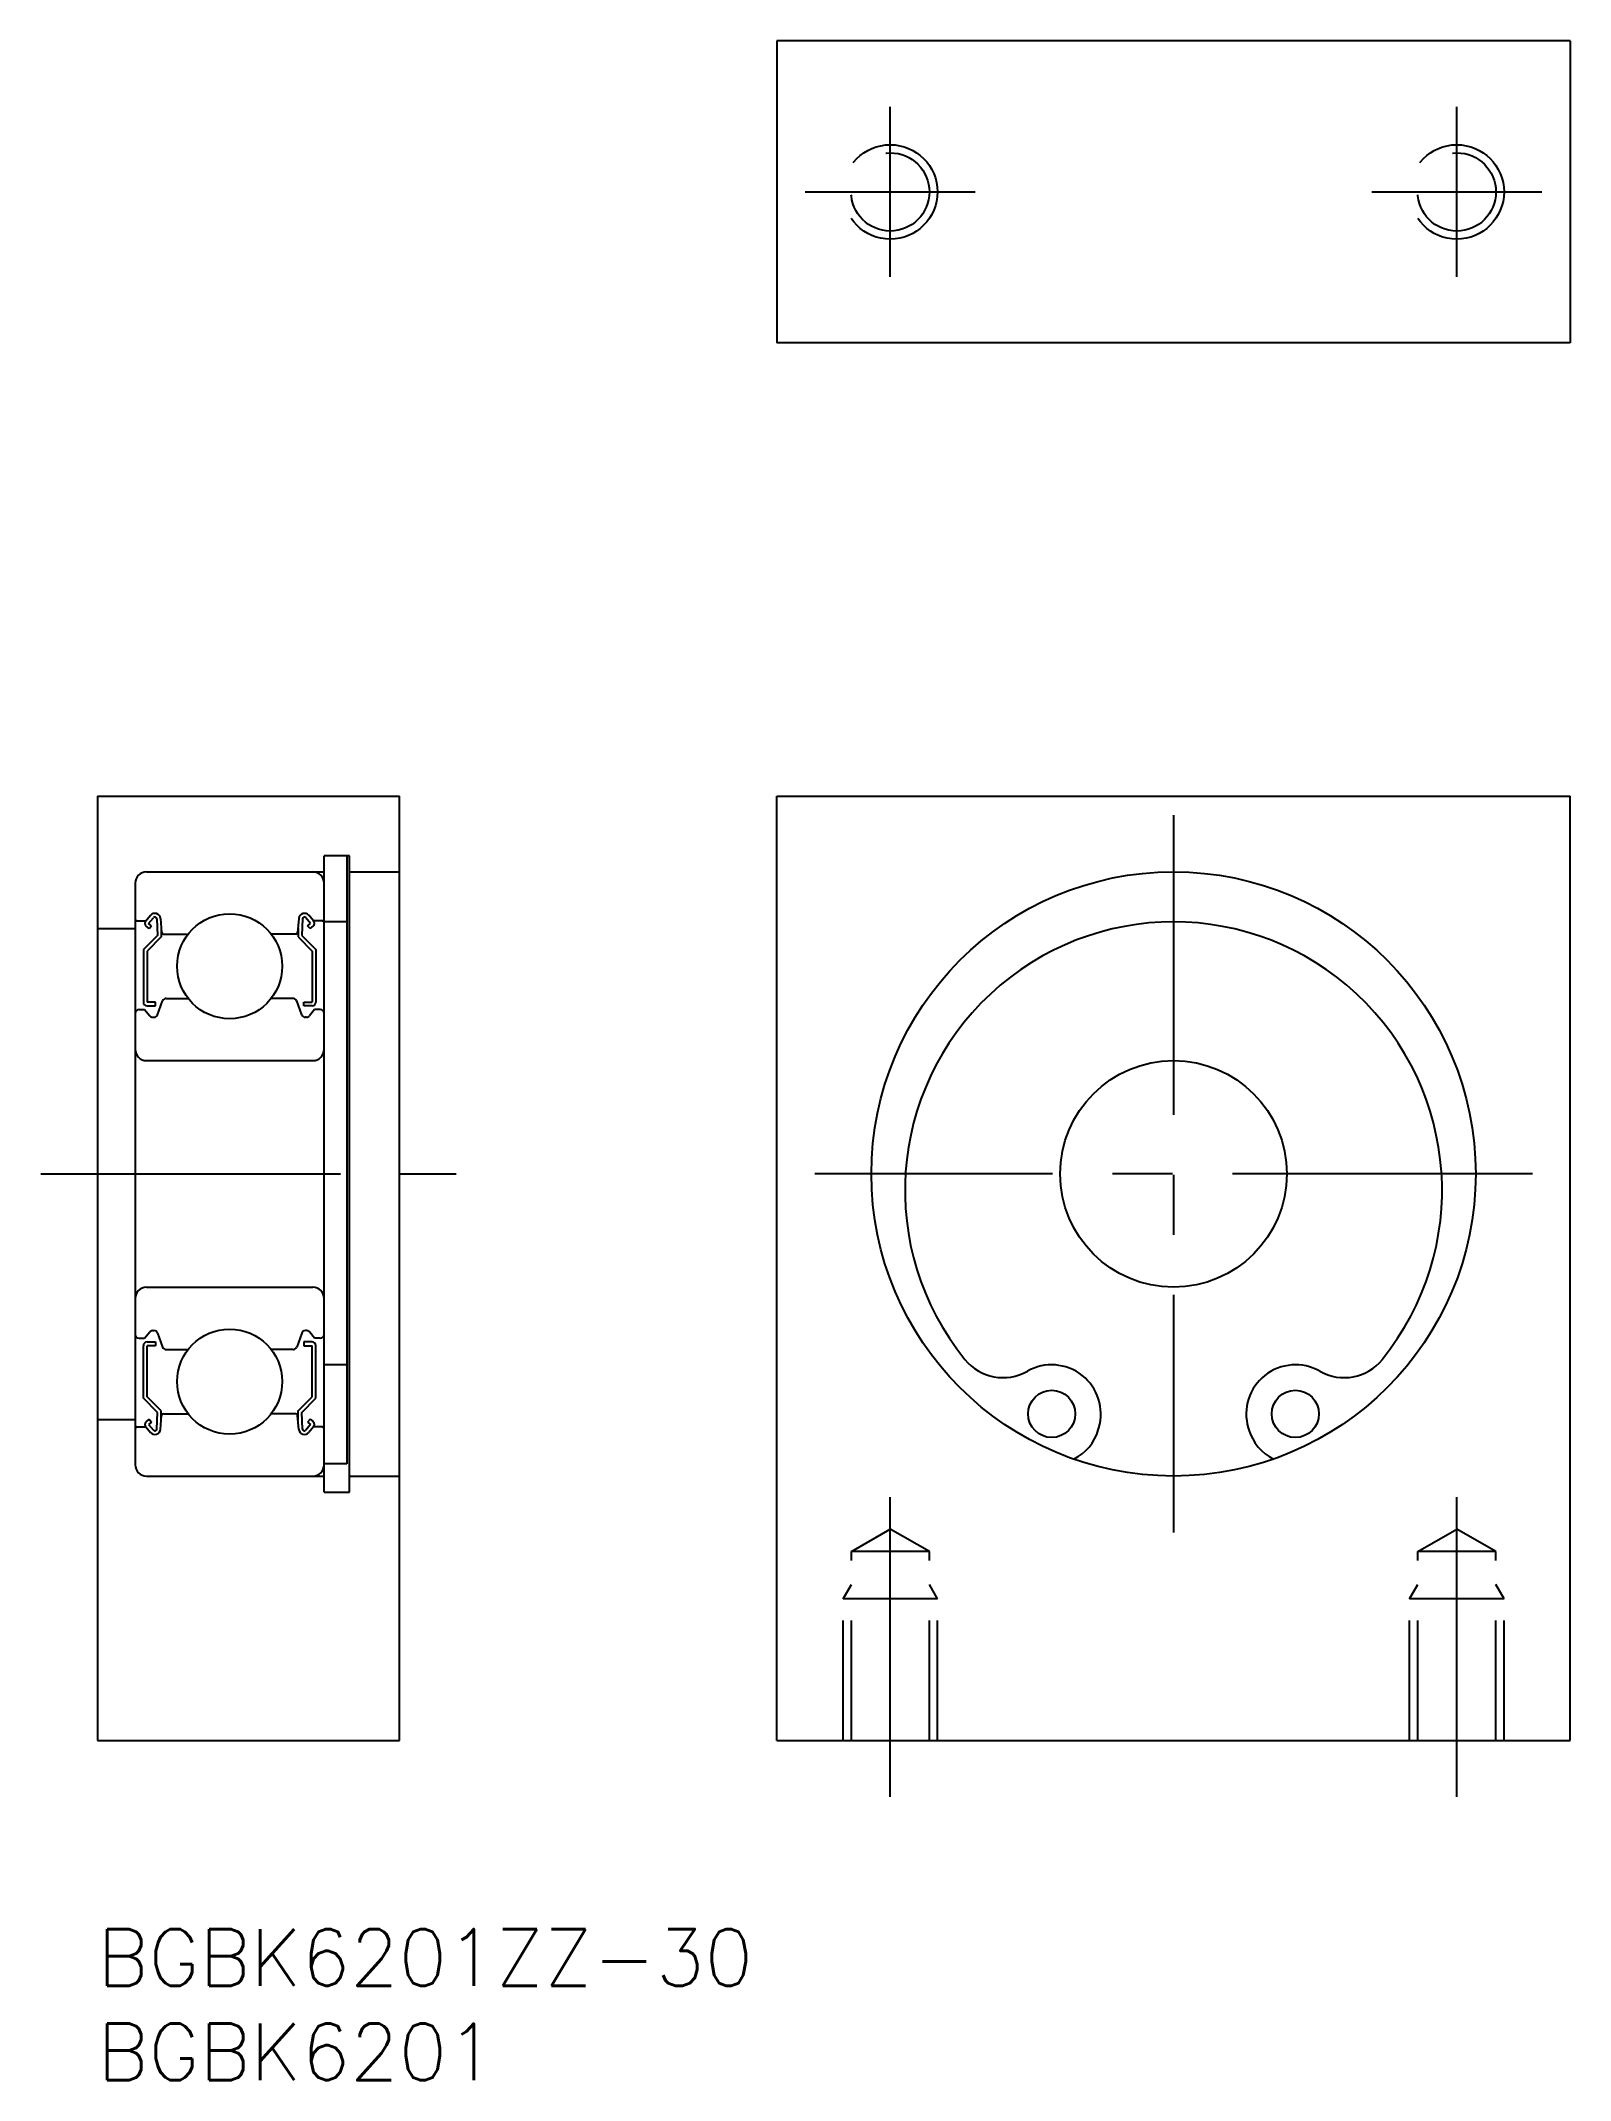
# Model space of a CAD drawing. Extents: x -3 to 78, y -8 to 100.
import ezdxf

# ---------------------------------------------------------------- set-up
doc = ezdxf.new("R2010")
doc.units = 0
doc.header["$LTSCALE"] = 0.5
doc.linetypes.add('CENTER', pattern=[50.8, 31.75, -6.35, 6.35, -6.35])
doc.linetypes.add('DASHED', pattern=[19.05, 12.7, -6.35])
for name, color, linetype in [('MSM_CENTER', 1, 'CENTER'), ('MSM_CONTINUOUS', 7, 'CONTINUOUS'), ('MSM_DASHED', 4, 'DASHED'), ('MSM_PART_NUMBER', 7, 'CONTINUOUS')]:
    doc.layers.add(name, color=color, linetype=linetype)
doc.styles.get("Standard").update_dxf_attribs({"font": 'txt.shx', "height": 3, "bigfont": 'bigfont.shx'})

# ---------------------------------------------------------------- blocks, each defined once
blk = doc.blocks.new('*U4')
at = {"layer": 'MSM_PART_NUMBER'}
blk.add_text('BGBK6201ZZ-30', height=3, dxfattribs=at).set_placement((0, -3))
blk = doc.blocks.new('*U5')
at = {"layer": 'MSM_PART_NUMBER'}
blk.add_text('BGBK6201', height=3, dxfattribs=at).set_placement((0, -8))

msp = doc.modelspace()

# ---------------------------------------------------------------- linework, layer by layer
at = {"layer": 'MSM_CENTER'}
for p, q in [((41.98, 87.51), (41.98, 96.51)), ((71.98, 87.51), (71.98, 96.51)), ((37.48, 92.01), (46.48, 92.01)), ((67.48, 92.01), (76.48, 92.01)), ((56.98, 59), (56.98, 21)), ((-3, 40), (19, 40)), ((75.98, 40), (37.98, 40)), ((41.98, 7), (41.98, 24.19)), ((71.98, 7), (71.98, 24.19))]:
    msp.add_line(p, q, dxfattribs=at)
at = {"layer": 'MSM_CONTINUOUS'}
for p, q in [((35.98, 100.01), (35.98, 84.01)), ((77.98, 100.01), (35.98, 100.01)), ((77.98, 100.01), (77.98, 84.01)), ((77.98, 84.01), (35.98, 84.01)), ((0, 60), (0, 10)), ((0, 60), (16, 60)), ((16, 10), (16, 60)), ((35.98, 10), (35.98, 60)), ((35.98, 60), (77.98, 60)), ((77.98, 10), (77.98, 60)), ((12, 23.15), (12, 56.85)), ((13.35, 56.85, -1.3), (12, 56.85, -1.3)), ((13.2, 56.85), (13.2, 24.65)), ((13.35, 23.15, -0.1), (13.35, 56.85, -0.1)), ((2, 55.4), (2, 24.6)), ((2.6, 56), (12, 56)), ((13.35, 56, -1.3), (16, 56, -1.3)), ((0, 53), (2, 53)), ((2.1, 53.4), (2.56, 53.4)), ((2.56, 53.4), (2.81, 53.7)), ((2.74, 52.99), (2.58, 53.12)), ((2.71, 53.27), (2.96, 53.57)), ((2.87, 53.14), (2.71, 53.27)), ((2.74, 52.99), (2.87, 53.14)), ((3.14, 53.51), (3.18, 52.63)), ((3.34, 53.53), (3.4, 52.79)), ((3.38, 53.02), (3.38, 52.55)), ((10.66, 53.53), (10.6, 52.79)), ((10.62, 53.02), (10.62, 52.55)), ((10.86, 53.51), (10.82, 52.63)), ((11.29, 53.27), (11.04, 53.57)), ((11.13, 53.14), (11.29, 53.27)), ((11.26, 52.99), (11.13, 53.14)), ((11.44, 53.4), (11.19, 53.7)), ((11.26, 52.99), (11.42, 53.12)), ((11.9, 53.4), (11.44, 53.4)), ((13.2, 53.35, -1.3), (12, 53.35, -1.3)), ((3.18, 52.63), (2.43, 51.88)), ((2.43, 51.88), (2.43, 49.1)), ((3.38, 52.55), (2.63, 51.8)), ((3.5, 52.7), (4.8, 52.7)), ((10.5, 52.7), (9.2, 52.7)), ((10.62, 52.55), (11.37, 51.8)), ((10.82, 52.63), (11.57, 51.88)), ((11.57, 51.88), (11.57, 49.1)), ((2.63, 51.8), (2.63, 49.1)), ((11.37, 51.8), (11.37, 49.1)), ((2.2, 48.7), (2.5, 48.7)), ((2.5, 48.7), (2.78, 48.37)), ((3.08, 49.1), (2.63, 49.1)), ((2.63, 48.9), (3.08, 48.9)), ((3.08, 48.9), (3.08, 49.1)), ((3.18, 48.43), (3.45, 49.17)), ((3.64, 49.3), (4.8, 49.3)), ((10.36, 49.3), (9.2, 49.3)), ((10.82, 48.43), (10.55, 49.17)), ((10.92, 48.9), (10.92, 49.1)), ((10.92, 49.1), (11.37, 49.1)), ((11.37, 48.9), (10.92, 48.9)), ((11.5, 48.7), (11.22, 48.37)), ((11.8, 48.7), (11.5, 48.7)), ((2.93, 48.3), (2.99, 48.3)), ((11.07, 48.3), (11.01, 48.3)), ((2.6, 46), (11.4, 46)), ((2.6, 34), (11.4, 34)), ((2.5, 31.3), (2.78, 31.63)), ((2.93, 31.7), (2.99, 31.7)), ((3.18, 31.57), (3.45, 30.83)), ((10.82, 31.57), (10.55, 30.83)), ((11.07, 31.7), (11.01, 31.7)), ((11.5, 31.3), (11.22, 31.63)), ((2.2, 31.3), (2.5, 31.3)), ((2.43, 28.12), (2.43, 30.9)), ((2.63, 31.1), (3.08, 31.1)), ((2.63, 28.2), (2.63, 30.9)), ((3.08, 30.9), (2.63, 30.9)), ((3.08, 31.1), (3.08, 30.9)), ((3.64, 30.7), (4.8, 30.7)), ((10.36, 30.7), (9.2, 30.7)), ((10.92, 31.1), (10.92, 30.9)), ((11.37, 31.1), (10.92, 31.1)), ((10.92, 30.9), (11.37, 30.9)), ((11.37, 28.2), (11.37, 30.9)), ((11.8, 31.3), (11.5, 31.3)), ((11.57, 28.12), (11.57, 30.9)), ((13.2, 29.89, -1.3), (12, 29.89, -1.3)), ((3.18, 27.37), (2.43, 28.12)), ((3.38, 27.45), (2.63, 28.2)), ((10.62, 27.45), (11.37, 28.2)), ((10.82, 27.37), (11.57, 28.12)), ((2.74, 27.01), (2.58, 26.88)), ((2.74, 27.01), (2.87, 26.86)), ((3.14, 26.49), (3.18, 27.37)), ((3.34, 26.47), (3.4, 27.21)), ((3.38, 26.98), (3.38, 27.45)), ((3.5, 27.3), (4.8, 27.3)), ((10.5, 27.3), (9.2, 27.3)), ((10.66, 26.47), (10.6, 27.21)), ((10.62, 26.98), (10.62, 27.45)), ((10.86, 26.49), (10.82, 27.37)), ((11.26, 27.01), (11.13, 26.86)), ((11.26, 27.01), (11.42, 26.88)), ((0, 27), (2, 27)), ((2.1, 26.6), (2.56, 26.6)), ((2.56, 26.6), (2.81, 26.3)), ((2.87, 26.86), (2.71, 26.73)), ((2.71, 26.73), (2.96, 26.43)), ((11.29, 26.73), (11.04, 26.43)), ((11.13, 26.86), (11.29, 26.73)), ((11.44, 26.6), (11.19, 26.3)), ((11.9, 26.6), (11.44, 26.6)), ((52.99, 26.44), (53.03, 26.56)), ((60.94, 26.56), (60.97, 26.44)), ((2.6, 24), (12, 24)), ((5, 24), (5, 24)), ((13.2, 24.65, -1.3), (12, 24.65, -1.3)), ((13.35, 24, -1.3), (16, 24, -1.3)), ((12, 23.15, -1.3), (13.35, 23.15, -1.3)), ((0, 10), (16, 10)), ((35.98, 10), (77.98, 10))]:
    msp.add_line(p, q, dxfattribs=at)
for centre, radius in [((56.98, 40), 16), ((7, 51), 2.78), ((56.98, 40), 6), ((7, 29), 2.78), ((50.53, 27.29), 1.25), ((63.43, 27.29), 1.25)]:
    msp.add_circle(centre, radius, dxfattribs=at)
for centre, radius, start, end in [((2.6, 55.4), 0.6, 90, 180), ((11.4, 55.4), 0.6, 0, 90), ((2.1, 53.5), 0.1, 180, 270), ((2.71, 53.27), 0.2, 140.0012, 230.087), ((3.04, 53.5), 0.3, 4.9968, 140.0012), ((3.04, 53.51), 0.1, 2.8198, 140.0002), ((10.96, 53.5), 0.3, 39.9988, 175.0032), ((10.96, 53.51), 0.1, 39.9998, 177.1802), ((11.29, 53.27), 0.2, 309.913, 39.9988), ((11.9, 53.5), 0.1, 270, 0), ((56.98, 39.13), 14.22, 320.9849, 219.0151), ((3.5, 52.8), 0.1, 184.9968, 270), ((10.5, 52.8), 0.1, 270, 355.0032), ((2.2, 48.5), 0.2, 90, 180), ((2.63, 49.1), 0.2, 180, 270), ((3.64, 49.1), 0.2, 90, 159.9916), ((10.36, 49.1), 0.2, 20.0084, 90), ((11.37, 49.1), 0.2, 270, 0), ((11.8, 48.5), 0.2, 0, 90), ((2.93, 48.5), 0.2, 219.9952, 270), ((2.99, 48.5), 0.2, 270, 339.9916), ((11.01, 48.5), 0.2, 200.0084, 270), ((11.07, 48.5), 0.2, 270, 320.0048), ((2.6, 46.6), 0.6, 180, 270), ((11.4, 46.6), 0.6, 270, 0), ((2.6, 33.4), 0.6, 90, 180), ((11.4, 33.4), 0.6, 0, 90), ((2.2, 31.5), 0.2, 180, 270), ((2.93, 31.5), 0.2, 90, 140.0048), ((2.99, 31.5), 0.2, 20.0084, 90), ((11.01, 31.5), 0.2, 90, 159.9916), ((11.07, 31.5), 0.2, 39.9952, 90), ((11.8, 31.5), 0.2, 270, 0), ((2.63, 30.9), 0.2, 90, 180), ((3.64, 30.9), 0.2, 200.0084, 270), ((10.36, 30.9), 0.2, 270, 339.9916), ((11.37, 30.9), 0.2, 0, 90), ((47.95, 31.81), 2.6, 219.0151, 299.7762), ((50.53, 27.29), 2.6, 343.6002, 119.7762), ((63.43, 27.29), 2.6, 60.2238, 196.3998), ((66.02, 31.81), 2.6, 240.2238, 320.9849), ((3.5, 27.2), 0.1, 90, 175.0032), ((10.5, 27.2), 0.1, 4.9968, 90), ((2.1, 26.5), 0.1, 90, 180), ((2.71, 26.73), 0.2, 129.913, 219.9988), ((3.04, 26.5), 0.3, 219.9988, 355.0032), ((3.04, 26.49), 0.1, 219.9998, 357.1802), ((10.96, 26.5), 0.3, 184.9968, 320.0012), ((10.96, 26.49), 0.1, 182.8198, 320.0002), ((11.29, 26.73), 0.2, 320.0012, 50.087), ((11.9, 26.5), 0.1, 0, 90), ((50.6, 27.15), 2.5, 295.9172, 343.6002), ((63.37, 27.15), 2.5, 196.3998, 244.0828), ((2.6, 24.6), 0.6, 180, 270), ((11.4, 24.6), 0.6, 270, 0)]:
    msp.add_arc(centre, radius, start, end, dxfattribs=at)
at = {"layer": 'MSM_DASHED'}
for p, q in [((39.92, 20), (41.98, 21.19)), ((44.05, 20), (41.98, 21.19)), ((69.92, 20), (71.98, 21.19)), ((74.05, 20), (71.98, 21.19)), ((39.92, 10), (39.92, 20)), ((44.05, 20), (39.92, 20)), ((44.05, 10), (44.05, 20)), ((69.92, 10), (69.92, 20)), ((74.05, 20), (69.92, 20)), ((74.05, 10), (74.05, 20)), ((39.48, 17.5), (39.92, 18.25)), ((39.48, 10), (39.48, 17.5)), ((44.48, 17.5), (39.48, 17.5)), ((44.48, 17.5), (44.05, 18.25)), ((44.48, 10), (44.48, 17.5)), ((69.48, 17.5), (69.92, 18.25)), ((69.48, 10), (69.48, 17.5)), ((74.48, 17.5), (69.48, 17.5)), ((74.48, 17.5), (74.05, 18.25)), ((74.48, 10), (74.48, 17.5))]:
    msp.add_line(p, q, dxfattribs=at)
for centre, radius in [((41.98, 92.01), 2.5), ((41.98, 92.01), 2.07), ((71.98, 92.01), 2.5), ((71.98, 92.01), 2.07)]:
    msp.add_circle(centre, radius, dxfattribs=at)

# ---------------------------------------------------------------- block references
at = {"layer": 'MSM_CONTINUOUS'}
for name in ['*U4', '*U5']:
    msp.add_blockref(name, (0, 0), dxfattribs=at)

doc.saveas('drawing.dxf')
